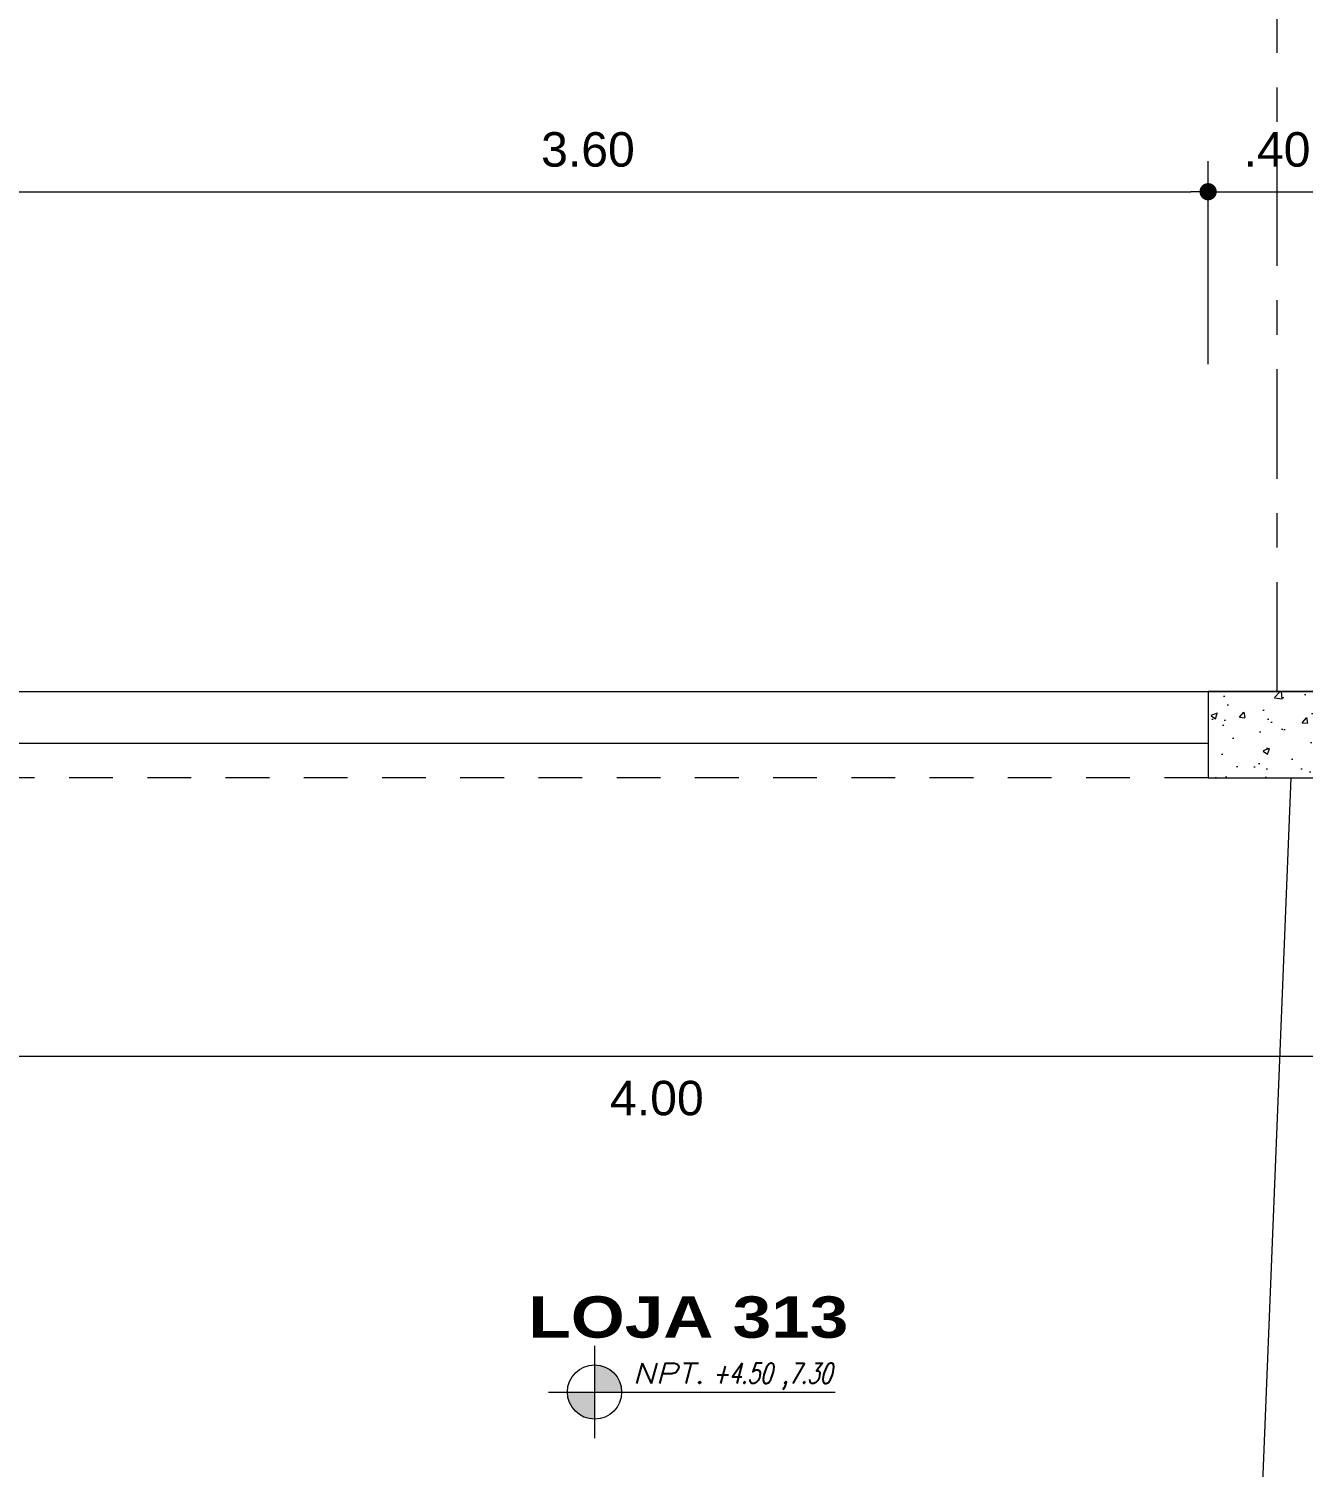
# Model space of a CAD drawing. Header units: millimetres. Extents: x 2178 to 2304, y 1220 to 1359.
# Drawn here: x 2209.68 to 2213.378, y 1243.448 to 1247.621 of the extents above; entities that cross this region are included whole.
import ezdxf
from ezdxf.enums import TextEntityAlignment as Align

# ---------------------------------------------------------------- set-up
doc = ezdxf.new("R2010")
doc.units = ezdxf.units.MM
doc.linetypes.add('CENTER', pattern=[50.800000000000004, 31.75, -6.35, 6.35, -6.35])
doc.linetypes.add('HIDDEN', pattern=[9.524999999999999, 6.35, -3.175])
doc.layers.get('0').update_dxf_attribs({"lineweight": 0})
for name, color, linetype, lineweight in [('COTAS', 40, 'Continuous', 20), ('Ejes22', 50, 'CENTER', 9), ('PLUMA 7', 10, 'Continuous', 0), ('PROY', 13, 'HIDDEN', 13), ('TEXTO', 5, 'Continuous', 18)]:
    doc.layers.add(name, color=color, linetype=linetype, lineweight=lineweight)
doc.styles.add('ARIAL', font='arial.ttf')
doc.styles.add('ARIAL-N', font='arialbd.ttf')
doc.styles.add('SIMPLEX', font='simplex.shx', dxfattribs={"width": 1.2, "oblique": 15})
doc.dimstyles.new('RPM 50', dxfattribs={"dimtxt": 0.1, "dimasz": 0.05, "dimexe": 0.08849999999999973, "dimexo": 0.1535, "dimgap": 0.07099999999999997, "dimtad": 2, "dimtih": 1, "dimtoh": 1, "dimzin": 4, "dimdsep": 46, "dimtxsty": 'ARIAL', "dimblk": 'DOT', "dimcen": 0.4, "dimdle": 0.25, "dimclrd": 8, "dimclre": 8, "dimclrt": 9, "dimadec": 0, "dimazin": 0, "dimtfac": 1, "dimtix": 1, "dimtmove": 0, "dimatfit": 3, "dimldrblk": 'DOT', "dimfxl": 0.5, "dimfxlon": 1, "dimlwd": 0, "dimlwe": 0, "dimarcsym": 0})

# ---------------------------------------------------------------- blocks, each defined once
blk = doc.blocks.new('_DOT')
at = {"color": 0, "linetype": 'ByBlock'}
blk.add_line((-0.5, 0), (-1, 0), dxfattribs=at)
at = {"color": 0, "linetype": 'ByBlock', "const_width": 0.5}
blk.add_lwpolyline([(-0.25, 0, 1), (0.25, 0, 1)], format="xyb", close=True, dxfattribs=at)
blk = doc.blocks.new('*D1381')
at = {"color": 8, "lineweight": 0, "transparency": 16777216}
for p, q in [((2209.502998678863, 1246.648674000262), (2209.502998678863, 1247.237174000262)), ((2213.101965838748, 1246.648674000262), (2213.101965838748, 1247.237174000262)), ((2209.552998678863, 1247.148674000262), (2213.051965838747, 1247.148674000262))]:
    blk.add_line(p, q, dxfattribs=at)
at = {"layer": 'Defpoints', "color": 0, "transparency": 16777216}
for p in [(2213.101965838748, 1247.148674000262), (2213.101965838748, 1245.698674000262), (2209.502998678863, 1245.548674000262)]:
    blk.add_point(p, dxfattribs=at)
at = {"color": 8, "lineweight": 0, "transparency": 16777216, "xscale": 0.05, "yscale": 0.05, "zscale": 0.05, "rotation": 180}
blk.add_blockref('_DOT', (2209.502998678863, 1247.148674000262), dxfattribs=at)
at = {"color": 8, "lineweight": 0, "transparency": 16777216, "xscale": 0.05, "yscale": 0.05, "zscale": 0.05}
blk.add_blockref('_DOT', (2213.101965838748, 1247.148674000262), dxfattribs=at)
at = {"color": 9, "transparency": 16777216, "insert": (2211.302482258805, 1247.270765405446), "char_height": 0.1, "attachment_point": 5, "style": 'ARIAL'}
blk.add_mtext('3.60', dxfattribs=at)
blk = doc.blocks.new('*D1382')
at = {"color": 8, "lineweight": 0, "transparency": 16777216}
for p, q in [((2213.101965838748, 1246.648674000262), (2213.101965838748, 1247.237174000262)), ((2213.501965838747, 1246.648674000262), (2213.501965838747, 1247.237174000262)), ((2213.151965838748, 1247.148674000262), (2213.451965838747, 1247.148674000262))]:
    blk.add_line(p, q, dxfattribs=at)
at = {"layer": 'Defpoints', "color": 0, "transparency": 16777216}
for p in [(2213.501965838747, 1247.148674000262), (2213.101965838748, 1245.698674000262), (2213.501965838747, 1245.698674000262)]:
    blk.add_point(p, dxfattribs=at)
at = {"color": 8, "lineweight": 0, "transparency": 16777216, "xscale": 0.05, "yscale": 0.05, "zscale": 0.05, "rotation": 180}
blk.add_blockref('_DOT', (2213.101965838748, 1247.148674000262), dxfattribs=at)
at = {"color": 8, "lineweight": 0, "transparency": 16777216, "xscale": 0.05, "yscale": 0.05, "zscale": 0.05}
blk.add_blockref('_DOT', (2213.501965838747, 1247.148674000262), dxfattribs=at)
at = {"color": 9, "transparency": 16777216, "insert": (2213.301965838747, 1247.270731299034), "char_height": 0.1, "attachment_point": 5, "style": 'ARIAL'}
blk.add_mtext('.40', dxfattribs=at)
blk = doc.blocks.new('*D1498')
at = {"color": 8, "lineweight": 0, "transparency": 16777216}
for p, q in [((2213.501965838747, 1245.140690995244), (2213.501965838747, 1244.552190995244)), ((2209.502998678863, 1244.640690995244), (2209.502998678863, 1244.729190995244)), ((2209.552998678863, 1244.640690995244), (2213.451965838747, 1244.640690995244))]:
    blk.add_line(p, q, dxfattribs=at)
at = {"layer": 'Defpoints', "color": 0, "transparency": 16777216}
for p in [(2213.501965838747, 1245.698674000262), (2209.502998678863, 1244.640690995244), (2213.501965838747, 1244.640690995244)]:
    blk.add_point(p, dxfattribs=at)
at = {"color": 8, "lineweight": 0, "transparency": 16777216, "xscale": 0.05, "yscale": 0.05, "zscale": 0.05, "rotation": 180}
blk.add_blockref('_DOT', (2209.502998678863, 1244.640690995244), dxfattribs=at)
at = {"color": 8, "lineweight": 0, "transparency": 16777216, "xscale": 0.05, "yscale": 0.05, "zscale": 0.05}
blk.add_blockref('_DOT', (2213.501965838747, 1244.640690995244), dxfattribs=at)
at = {"color": 9, "transparency": 16777216, "insert": (2211.502482258805, 1244.518633696472), "char_height": 0.1, "attachment_point": 5, "style": 'ARIAL'}
blk.add_mtext('4.00', dxfattribs=at)
blk = doc.blocks.new('*D1538')
at = {"color": 8, "lineweight": 0, "transparency": 16777216}
for p, q in [((2215.08294844394, 1245.698674000262), (2215.17144844394, 1245.698674000262)), ((2215.08294844394, 1245.648674000262), (2215.08294844394, 1245.498674000262)), ((2214.58294844394, 1245.448674000262), (2215.17144844394, 1245.448674000262))]:
    blk.add_line(p, q, dxfattribs=at)
at = {"layer": 'Defpoints', "color": 0, "transparency": 16777216}
for p in [(2215.082948443938, 1245.698674000262), (2213.101965838749, 1245.448674000262), (2215.08294844394, 1245.448674000262)]:
    blk.add_point(p, dxfattribs=at)
at = {"color": 8, "lineweight": 0, "transparency": 16777216, "xscale": 0.05, "yscale": 0.05, "zscale": 0.05}
for p, rotation in [((2215.08294844394, 1245.698674000262), 90), ((2215.08294844394, 1245.448674000262), 270)]:
    blk.add_blockref('_DOT', p, dxfattribs=dict(at, rotation=rotation))
at = {"color": 9, "transparency": 16777216, "insert": (2215.241908880502, 1245.573674000261), "char_height": 0.1, "attachment_point": 5, "style": 'ARIAL'}
blk.add_mtext('.25', dxfattribs=at)
blk = doc.blocks.new('*D1539')
at = {"color": 8, "lineweight": 0, "transparency": 16777216}
for p, q in [((2214.58294844394, 1245.448674000262), (2215.17144844394, 1245.448674000262)), ((2215.08294844394, 1245.398674000262), (2215.08294844394, 1242.298674000262)), ((2214.58294844394, 1242.248674000262), (2215.17144844394, 1242.248674000262))]:
    blk.add_line(p, q, dxfattribs=at)
at = {"layer": 'Defpoints', "color": 0, "transparency": 16777216}
for p in [(2213.101965838749, 1245.448674000262), (2212.952998678863, 1242.248674000262), (2215.08294844394, 1242.248674000262)]:
    blk.add_point(p, dxfattribs=at)
at = {"color": 8, "lineweight": 0, "transparency": 16777216, "xscale": 0.05, "yscale": 0.05, "zscale": 0.05}
for p, rotation in [((2215.08294844394, 1245.448674000262), 90), ((2215.08294844394, 1242.248674000262), 270)]:
    blk.add_blockref('_DOT', p, dxfattribs=dict(at, rotation=rotation))
at = {"color": 9, "transparency": 16777216, "insert": (2215.283621022385, 1243.848674000261), "char_height": 0.1, "attachment_point": 5, "style": 'ARIAL'}
blk.add_mtext('3.20', dxfattribs=at)
blk = doc.blocks.new('N')
at = {"linetype": 'Continuous'}
h = blk.add_hatch(color=256, dxfattribs=at)
h.paths.add_polyline_path([(0, 0.1000000000000085), (0, 0), (0.1000000000000014, 0, 0.4142135623730981)])
h.paths.add_polyline_path([(-0.1000000000000014, 0, 0.4142135623730981), (0, -0.1000000000000085), (0, 0)])
for points in [[(0, 0.1700000000000017), (0, -0.1700000000000017)], [(-0.1700000000000017, 0), (0.8870854846603891, 0)]]:
    blk.add_lwpolyline(points)
blk.add_circle((0, 0), 0.1)
at = {"color": 64, "style": 'SIMPLEX', "oblique": 15, "width": 1.2}
blk.add_text('NPT.', height=0.075, dxfattribs=at).set_placement((0.1397908554024241, 0.03140925992012455))
at = {"color": 64, "style": 'SIMPLEX', "oblique": 15, "width": 1.062312430358449}
blk.add_attdef('NIV', text='', height=0.075, dxfattribs=at).set_placement((0.434891932751043, 0.03140925992012455), (0.8749927967566862, 0.03140925992012455), align=Align.FIT)

msp = doc.modelspace()

# ---------------------------------------------------------------- hatches: boundary and pattern name
h = msp.add_hatch()
h.set_pattern_fill('AR-CONC', color=256, scale=0.001)
h.set_pattern_definition([(49.99999999999999, (1020.219781144359, -525.2275111259783), (0.182184668996004, -0.01593908553890309), [0.01905, -0.20955]), (355, (1020.219781144359, -525.2275111259783), (-0.03524342142496934, 0.1910568452390352), [0.01524, -0.16764058417]), (100.4514447, (1020.234963151359, -525.2288393794784), (0.1469412470903533, 0.1751177519121951), [0.01619000879999999, -0.1780902445999999]), (46.18420000000001, (1020.219781144359, -525.1767111259783), (0.2710790408921299, -0.04204232793272715), [0.028575, -0.314325]), (96.63555760999992, (1020.242371044359, -525.1802146259784), (0.237404134051503, 0.2474261245977215), [0.02428502314, -0.26713560816]), (351.1841511700001, (1020.219781144359, -525.1767111259783), (0.237404134064977, 0.2474261245855326), [0.02285996707, -0.25145973192]), (21, (1020.245181144359, -525.1894111259783), (0.1516143912691325, -0.1022651981870876), [0.01905, -0.20955]), (326.0000000000001, (1020.245181144359, -525.1894111259783), (0.06180202834764707, 0.1841879661223193), [0.01524, -0.16764]), (71.45144499999999, (1020.257815676959, -525.1979332258782), (0.2134164192787162, 0.08192276888590524), [0.0161900088, -0.1780899376]), (37.50000000000001, (1020.219781144359, -525.2275111259783), (0.003088603250591816, 0.0845550388731531), [0, -0.165608, 0, -0.17018, 0, -0.168275]), (7.499999999999999, (1020.219781144359, -525.2275111259783), (0.06681966251030574, 0.1001805748181195), [0, -0.09702799999999999, 0, -0.161798, 0, -0.06413500000000001]), (327.5, (1020.163139144359, -525.2275111259783), (0.1355905951668714, -0.005728743992673458), [0, -0.0635, 0, -0.19812, 0, -0.26289]), (317.5, (1020.137739144359, -525.2275111259783), (0.148129181386018, 0.02542649103333302), [0, -0.08255, 0, -0.131572, 0, -0.18669])])
h.paths.add_polyline_path([(2213.491900490107, 1245.448674000262), (2213.501965838747, 1245.698674000262), (2213.101965838748, 1245.698674000262), (2213.101965838748, 1245.448674000262)])

# ---------------------------------------------------------------- linework, layer by layer
at = {"layer": 'Ejes22', "linetype": 'CENTER', "lineweight": 9, "ltscale": 0.01}
msp.add_lwpolyline([(2213.301965838747, 1245.698674000262), (2213.301965838747, 1248.298674000262)], dxfattribs=at)
at = {"layer": 'PLUMA 7'}
for points in [[(2194.702998678862, 1245.698674000262), (2213.501965838747, 1245.698674000262)], [(2213.501965838747, 1245.698674000262), (2213.101965838748, 1245.698674000262), (2213.101965838748, 1245.448674000262), (2213.491900490107, 1245.448674000262)], [(2209.502998678863, 1245.548674000262), (2213.101965838748, 1245.548674000262)], [(2213.341778965842, 1245.448674000262), (2213.212942503239, 1242.248674000262)]]:
    msp.add_lwpolyline(points, dxfattribs=at)
at = {"layer": 'PROY', "ltscale": 0.02, "flags": 128}
msp.add_lwpolyline([(2213.101965838748, 1245.448674000262), (2208.152998678863, 1245.448674000262)], dxfattribs=at)

# ---------------------------------------------------------------- block references
at = {"layer": 'COTAS'}
ref = msp.add_blockref('N', (2211.321577309699, 1243.666462850836), dxfattribs=dict(at, xscale=0.7870854846603947, yscale=0.7870854846603947, zscale=0.7870854846603947))
ref.add_attrib('NIV', '+4.50 ,7.30', dxfattribs={"layer": '0', "color": 64, "height": 0.05903141134952907, "style": 'SIMPLEX', "oblique": 15, "width": 0.6520012800080304}).set_placement((2211.663874437364, 1243.691184623403), (2212.010271439209, 1243.691184623403), align=Align.FIT)

# ---------------------------------------------------------------- texts
at = {"layer": 'TEXTO', "style": 'ARIAL-N', "width": 1.2}
msp.add_text('LOJA 313', height=0.12, dxfattribs=at).set_placement((2211.593887911066, 1243.824113964576), align=Align.CENTER)

# ---------------------------------------------------------------- dimensions: what is measured, and where the dimension line sits
for base, p1, p2, picture, middle in [((2213.101965838748, 1247.148674000262), (2209.502998678863, 1245.548674000262), (2213.101965838748, 1245.698674000262), '*D1381', (2211.302482258805, 1247.270765405446)), ((2213.501965838747, 1247.148674000262), (2213.101965838748, 1245.698674000262), (2213.501965838747, 1245.698674000262), '*D1382', (2213.301965838747, 1247.270731299034)), ((2213.501965838747, 1244.640690995244), (2209.502998678863, 1244.640690995244), (2213.501965838747, 1245.698674000262), '*D1498', (2211.502482258805, 1244.518633696472))]:
    dim = msp.add_linear_dim(base=base, p1=p1, p2=p2, dimstyle='RPM 50', override={"dimtmove": 1})
    dim.commit()
    dim.dimension.update_dxf_attribs({"geometry": picture, "text_midpoint": middle})
dim = msp.add_linear_dim(base=(2215.08294844394, 1245.448674000262), p1=(2215.082948443937, 1245.698674000262), p2=(2213.101965838748, 1245.448674000262), angle=90, dimstyle='RPM 50')
dim.commit()
dim.dimension.update_dxf_attribs({"geometry": '*D1538', "text_midpoint": (2215.241908880502, 1245.573674000261)})
dim = msp.add_linear_dim(base=(2215.08294844394, 1242.248674000262), p1=(2213.101965838748, 1245.448674000262), p2=(2212.952998678863, 1242.248674000262), angle=90, dimstyle='RPM 50', override={"dimtmove": 1})
dim.commit()
dim.dimension.update_dxf_attribs({"geometry": '*D1539', "text_midpoint": (2215.283621022385, 1243.848674000261)})

doc.saveas('drawing.dxf')
